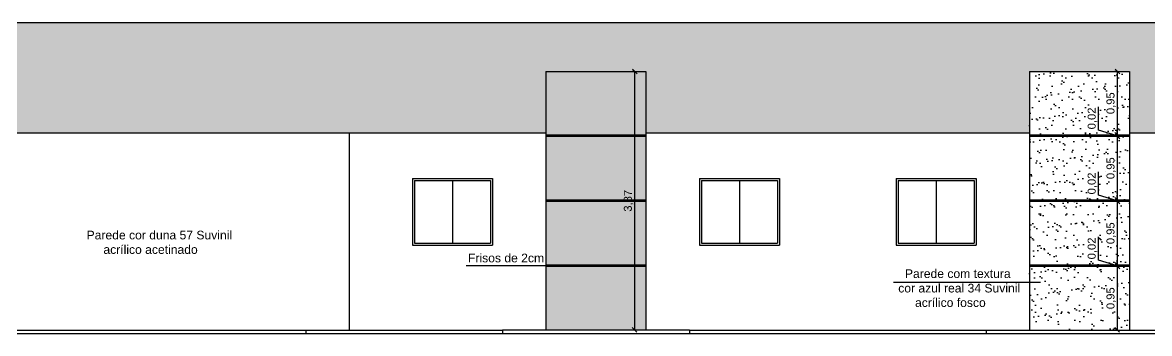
# Model space of a CAD drawing. Header units: millimetres. Extents: x 562 to 1062, y -27 to 300.
# Drawn here: x 825.03 to 841.92, y 295.84 to 300.49 of the extents above; entities that cross this region are included whole.
import ezdxf

# ---------------------------------------------------------------- set-up
doc = ezdxf.new("R2010")
doc.units = ezdxf.units.MM
doc.header["$LTSCALE"] = 0.04
doc.linetypes.add('ACAD_ISO03W100', pattern=[30, 12, -18])
for name, color, linetype in [('02', 2, 'Continuous'), ('03', 3, 'Continuous'), ('05', 5, 'Continuous'), ('2', 2, 'Continuous'), ('BAN', 11, 'Continuous'), ('CALCADA', 4, 'Continuous'), ('TRACEJADO', 7, 'ACAD_ISO03W100')]:
    doc.layers.add(name, color=color, linetype=linetype)
doc.styles.get("Standard").update_dxf_attribs({"font": 'arial.ttf'})
doc.dimstyles.new('ISO-25', dxfattribs={"dimscale": 0.03, "dimtxt": 4, "dimasz": 2.5, "dimexe": 1.25, "dimexo": 0.625, "dimtad": 1, "dimtxsty": 'Standard', "dimblk": 'OBLIQUE', "dimcen": 2.5, "dimadec": 3, "dimazin": 0, "dimtfac": 1, "dimtmove": 0, "dimatfit": 3, "dimldrblk": 'OBLIQUE', "dimfxl": 1, "dimarcsym": 0})
pattern_1 = [(37.5, (-207.69928, 68.35897), (-0.008000156, 0.24470662), [0, -0.19304, 0, -0.2159, 0, -0.206375]), (7.5, (-207.69928, 68.35897), (0.22476164, 0.35841255), [0, -0.10414, 0, -0.17399, 0, -0.066675]), (327.5, (-207.85549, 68.35897), (0.395496185, 0.000718592), [0, -0.0635, 0, -0.2286, 0, -0.29845]), (317.5, (-207.8555, 68.35897), (0.38177823, 0.11146466), [0, -0.03175, 0, -0.14986, 0, -0.17145])]

# ---------------------------------------------------------------- blocks, each defined once
blk = doc.blocks.new('_Oblique')
at = {"layer": 'TRACEJADO', "color": 0, "lineweight": -2}
blk.add_line((-0.5, -0.5), (0.5, 0.5), dxfattribs=at)
blk = doc.blocks.new('*D487')
at = {"layer": 'BAN', "color": 0}
for p, q in [((834.184, 299.756), (834.166, 299.756)), ((834.203, 299.756), (834.203, 295.886)), ((834.184, 295.886), (834.166, 295.886))]:
    blk.add_line(p, q, dxfattribs=at)
at = {"layer": 'Defpoints', "color": 0}
for p in [(834.203, 299.756), (834.203, 295.886), (834.203, 295.886)]:
    blk.add_point(p, dxfattribs=at)
at = {"layer": 'BAN', "color": 0, "xscale": 0.075, "yscale": 0.075, "zscale": 0.075}
for p, rotation in [((834.203, 299.756), 90), ((834.203, 295.886), 270)]:
    blk.add_blockref('_Oblique', p, dxfattribs=dict(at, rotation=rotation))
at = {"layer": 'BAN', "color": 0, "insert": (834.112, 297.821), "char_height": 0.12, "attachment_point": 5, "rotation": 90}
blk.add_mtext('3,87', dxfattribs=at)
blk = doc.blocks.new('*D488')
at = {"layer": 'BAN', "color": 0}
for p, q in [((841.419, 298.784), (841.401, 298.784)), ((841.438, 298.784), (841.438, 297.831)), ((841.419, 297.831), (841.401, 297.831))]:
    blk.add_line(p, q, dxfattribs=at)
at = {"layer": 'Defpoints', "color": 0}
for p in [(841.438, 298.784), (841.438, 297.831), (841.438, 297.831)]:
    blk.add_point(p, dxfattribs=at)
at = {"layer": 'BAN', "color": 0, "xscale": 0.075, "yscale": 0.075, "zscale": 0.075}
for p, rotation in [((841.438, 298.784), 90), ((841.438, 297.831), 270)]:
    blk.add_blockref('_Oblique', p, dxfattribs=dict(at, rotation=rotation))
at = {"layer": 'BAN', "color": 0, "insert": (841.347, 298.308), "char_height": 0.12, "attachment_point": 5, "rotation": 90}
blk.add_mtext('0,95', dxfattribs=at)
blk = doc.blocks.new('*D489')
at = {"layer": 'BAN', "color": 0}
for p, q in [((841.156, 297.906), (841.156, 298.254)), ((841.438, 297.821), (841.156, 297.906)), ((841.419, 297.831), (841.401, 297.831)), ((841.438, 297.831), (841.438, 297.906)), ((841.438, 297.831), (841.438, 297.811)), ((841.438, 297.831), (841.438, 297.811)), ((841.419, 297.811), (841.401, 297.811)), ((841.438, 297.811), (841.438, 297.736))]:
    blk.add_line(p, q, dxfattribs=at)
at = {"layer": 'Defpoints', "color": 0}
for p in [(841.438, 297.831), (841.438, 297.811), (841.438, 297.811)]:
    blk.add_point(p, dxfattribs=at)
at = {"layer": 'BAN', "color": 0, "xscale": 0.075, "yscale": 0.075, "zscale": 0.075}
for p, rotation in [((841.438, 297.831), 270), ((841.438, 297.811), 90)]:
    blk.add_blockref('_Oblique', p, dxfattribs=dict(at, rotation=rotation))
at = {"layer": 'BAN', "color": 0, "insert": (841.065, 298.08), "char_height": 0.12, "attachment_point": 5, "rotation": 90}
blk.add_mtext('0,02', dxfattribs=at)
blk = doc.blocks.new('*D490')
at = {"layer": 'BAN', "color": 0}
for p, q in [((841.419, 297.811), (841.401, 297.811)), ((841.438, 297.811), (841.438, 296.859)), ((841.419, 296.859), (841.401, 296.859))]:
    blk.add_line(p, q, dxfattribs=at)
at = {"layer": 'Defpoints', "color": 0}
for p in [(841.438, 297.811), (841.438, 296.859), (841.438, 296.859)]:
    blk.add_point(p, dxfattribs=at)
at = {"layer": 'BAN', "color": 0, "xscale": 0.075, "yscale": 0.075, "zscale": 0.075}
for p, rotation in [((841.438, 297.811), 90), ((841.438, 296.859), 270)]:
    blk.add_blockref('_Oblique', p, dxfattribs=dict(at, rotation=rotation))
at = {"layer": 'BAN', "color": 0, "insert": (841.347, 297.335), "char_height": 0.12, "attachment_point": 5, "rotation": 90}
blk.add_mtext('0,95', dxfattribs=at)
blk = doc.blocks.new('*D491')
at = {"layer": 'BAN', "color": 0}
for p, q in [((841.156, 296.934), (841.156, 297.282)), ((841.438, 296.849), (841.156, 296.934)), ((841.419, 296.859), (841.401, 296.859)), ((841.419, 296.839), (841.401, 296.839)), ((841.438, 296.859), (841.438, 296.934)), ((841.438, 296.859), (841.438, 296.839)), ((841.438, 296.859), (841.438, 296.839)), ((841.438, 296.839), (841.438, 296.764))]:
    blk.add_line(p, q, dxfattribs=at)
at = {"layer": 'Defpoints', "color": 0}
for p in [(841.438, 296.859), (841.438, 296.839), (841.438, 296.839)]:
    blk.add_point(p, dxfattribs=at)
at = {"layer": 'BAN', "color": 0, "xscale": 0.075, "yscale": 0.075, "zscale": 0.075}
for p, rotation in [((841.438, 296.859), 270), ((841.438, 296.839), 90)]:
    blk.add_blockref('_Oblique', p, dxfattribs=dict(at, rotation=rotation))
at = {"layer": 'BAN', "color": 0, "insert": (841.065, 297.108), "char_height": 0.12, "attachment_point": 5, "rotation": 90}
blk.add_mtext('0,02', dxfattribs=at)
blk = doc.blocks.new('*D492')
at = {"layer": 'BAN', "color": 0}
for p, q in [((841.419, 296.839), (841.401, 296.839)), ((841.438, 296.839), (841.438, 295.886)), ((841.419, 295.886), (841.401, 295.886))]:
    blk.add_line(p, q, dxfattribs=at)
at = {"layer": 'Defpoints', "color": 0}
for p in [(841.438, 296.839), (841.438, 295.886), (841.438, 295.886)]:
    blk.add_point(p, dxfattribs=at)
at = {"layer": 'BAN', "color": 0, "xscale": 0.075, "yscale": 0.075, "zscale": 0.075}
for p, rotation in [((841.438, 296.839), 90), ((841.438, 295.886), 270)]:
    blk.add_blockref('_Oblique', p, dxfattribs=dict(at, rotation=rotation))
at = {"layer": 'BAN', "color": 0, "insert": (841.347, 296.363), "char_height": 0.12, "attachment_point": 5, "rotation": 90}
blk.add_mtext('0,95', dxfattribs=at)
blk = doc.blocks.new('*D493')
at = {"layer": 'BAN', "color": 0, "lineweight": -2}
for p, q in [((841.419, 299.756), (841.401, 299.756)), ((841.438, 299.756), (841.438, 298.804)), ((841.419, 298.804), (841.401, 298.804))]:
    blk.add_line(p, q, dxfattribs=at)
at = {"layer": 'Defpoints', "color": 0}
for p in [(841.438, 299.756), (841.438, 298.804), (841.438, 298.804)]:
    blk.add_point(p, dxfattribs=at)
at = {"layer": 'BAN', "color": 0, "lineweight": -2, "xscale": 0.075, "yscale": 0.075, "zscale": 0.075}
for p, rotation in [((841.438, 299.756), 90), ((841.438, 298.804), 270)]:
    blk.add_blockref('_Oblique', p, dxfattribs=dict(at, rotation=rotation))
at = {"layer": 'BAN', "color": 0, "insert": (841.347, 299.28), "char_height": 0.12, "attachment_point": 5, "rotation": 90}
blk.add_mtext('0,95', dxfattribs=at)
blk = doc.blocks.new('*D494')
at = {"layer": 'BAN', "color": 0}
for p, q in [((841.156, 298.879), (841.156, 299.227)), ((841.438, 298.794), (841.156, 298.879)), ((841.438, 298.804), (841.438, 298.879)), ((841.419, 298.804), (841.401, 298.804)), ((841.419, 298.784), (841.401, 298.784)), ((841.438, 298.804), (841.438, 298.784)), ((841.438, 298.804), (841.438, 298.784)), ((841.438, 298.784), (841.438, 298.709))]:
    blk.add_line(p, q, dxfattribs=at)
at = {"layer": 'Defpoints', "color": 0}
for p in [(841.438, 298.804), (841.438, 298.784), (841.438, 298.784)]:
    blk.add_point(p, dxfattribs=at)
at = {"layer": 'BAN', "color": 0, "xscale": 0.075, "yscale": 0.075, "zscale": 0.075}
for p, rotation in [((841.438, 298.804), 270), ((841.438, 298.784), 90)]:
    blk.add_blockref('_Oblique', p, dxfattribs=dict(at, rotation=rotation))
at = {"layer": 'BAN', "color": 0, "insert": (841.065, 299.053), "char_height": 0.12, "attachment_point": 5, "rotation": 90}
blk.add_mtext('0,02', dxfattribs=at)

msp = doc.modelspace()

# ---------------------------------------------------------------- hatches: boundary and pattern name
at = {"layer": '03'}
h = msp.add_hatch(dxfattribs=at)
h.set_pattern_fill('TELHA2', color=256, scale=0.3, style=0)
h.set_pattern_definition([(125.2176, (-207.423276, 68.388973), (2.10000034906, -2.99999974996), [0.0624261, -6.1801698]), (160.71, (-207.459276, 68.439973), (5.10000155527, -1.7999959482), [0.0635688, -6.2933172]), (199.29, (-207.519276, 68.460973), (-5.10000155527, -1.7999959482), [0.0635688, -6.2933172]), (234.7824, (-207.579276, 68.439973), (-2.10000034906, -2.99999974996), [0.0624261, -6.1801698]), (270, (-207.61528, 68.38897), (0.3, -0.3), [0.03, -0.27]), (90, (-207.42328, 68.35897), (-0.3, 0.3), [0.03, -0.27]), (0, (-207.42328, 68.38297), (0.3, 0.3), [0.024, -0.276]), (0, (-207.42328, 68.35897), (0.3, 0.3), [0.024, -0.276]), (125.5377, (-207.399276, 68.397973), (-0.9000004721, 1.1999994744), [0.077421, -2.5032768]), (162.2553, (-207.444276, 68.460973), (-6.59999886937, 2.10000322881), [0.0787464, -7.7958963]), (197.7447, (-207.519276, 68.484973), (6.59999886937, 2.10000322881), [0.0787464, -7.7958963]), (234.4623, (-207.594276, 68.460973), (0.9000004721, 1.1999994744), [0.077421, -2.5032768]), (270, (-207.63928, 68.39797), (0.3, -0.3), [0.015, -0.285]), (90, (-207.39928, 68.38297), (-0.3, 0.3), [0.015, -0.285]), (0, (-207.69928, 68.38297), (0.3, 0.3), [0.06, -0.24]), (0, (-207.69928, 68.35897), (0.3, 0.3), [0.084, -0.216]), (84.8056, (-207.639276, 68.394973), (-0.2999985674, -3.000000201), [0.2650887, -3.0485196]), (95.1944, (-207.399276, 68.394973), (-0.2999985674, 3.000000201), [0.2650887, -3.0485196])])
h.paths.add_polyline_path([(840.123, 298.836), (840.123, 299.756), (841.623, 299.756), (841.623, 298.836), (847.373, 298.836), (847.373, 299.756), (848.873, 299.756), (848.873, 298.836), (852.623, 298.836), (852.623, 300.486), (821.873, 300.486), (821.873, 298.836), (832.873, 298.836), (832.873, 299.756), (834.373, 299.756), (834.373, 298.836)])
h = msp.add_hatch(dxfattribs=at)
h.set_pattern_fill('AR-SAND', color=256, scale=0.005, style=0)
h.set_pattern_definition(pattern_1)
h.paths.add_polyline_path([(834.373, 298.804), (834.373, 299.756), (832.873, 299.756), (832.873, 298.804)])
h.paths.add_polyline_path([(832.873, 298.784), (832.873, 297.831), (834.373, 297.831), (834.373, 298.784)])
h.paths.add_polyline_path([(832.873, 297.811), (832.873, 296.859), (834.373, 296.859), (834.373, 297.811)])
h.paths.add_polyline_path([(832.873, 296.839), (832.873, 295.886), (834.373, 295.886), (834.373, 296.839)])
h.paths.add_polyline_path([(848.873, 298.804), (848.873, 299.756), (847.373, 299.756), (847.373, 298.804)])
h.paths.add_polyline_path([(848.873, 297.831), (848.873, 298.784), (847.373, 298.784), (847.373, 297.831)])
h.paths.add_polyline_path([(848.873, 296.859), (848.873, 297.811), (847.373, 297.811), (847.373, 296.859)])
h.paths.add_polyline_path([(847.373, 296.839), (847.373, 295.886), (848.873, 295.886), (848.873, 296.839)])
h.paths.add_polyline_path([(834.01, 297.636), (834.01, 298.007), (834.214, 298.007), (834.214, 297.636)], flags=9)
h = msp.add_hatch(dxfattribs=at)
h.set_pattern_fill('AR-SAND', color=256, scale=0.005, style=0)
h.set_pattern_definition(pattern_1)
h.paths.add_polyline_path([(840.123, 298.804), (841.623, 298.804), (841.623, 299.756), (840.123, 299.756)])
h.paths.add_polyline_path([(840.123, 297.831), (841.623, 297.831), (841.623, 298.784), (840.123, 298.784)])
h.paths.add_polyline_path([(840.123, 296.859), (841.623, 296.859), (841.623, 297.811), (840.123, 297.811)])
h.paths.add_polyline_path([(840.123, 296.839), (840.123, 295.886), (841.623, 295.886), (841.623, 296.839)])
h.paths.add_polyline_path([(841.245, 299.094), (841.245, 299.467), (841.449, 299.467), (841.449, 299.094)], flags=24)
h.paths.add_polyline_path([(840.963, 298.867), (840.963, 299.238), (841.167, 299.238), (841.167, 298.867)], flags=24)
h.paths.add_polyline_path([(841.245, 298.121), (841.245, 298.494), (841.449, 298.494), (841.449, 298.121)], flags=24)
h.paths.add_polyline_path([(840.963, 297.895), (840.963, 298.265), (841.167, 298.265), (841.167, 297.895)], flags=24)
h.paths.add_polyline_path([(841.245, 297.149), (841.245, 297.522), (841.449, 297.522), (841.449, 297.149)], flags=24)
h.paths.add_polyline_path([(840.963, 296.922), (840.963, 297.293), (841.167, 297.293), (841.167, 296.922)], flags=24)
h.paths.add_polyline_path([(841.245, 296.176), (841.245, 296.549), (841.449, 296.549), (841.449, 296.176)], flags=24)

# ---------------------------------------------------------------- linework, layer by layer
at = {"layer": '02'}
for p, q in [((832.925, 296.848), (831.678, 296.848)), ((838.085, 296.604), (840.285, 296.604))]:
    msp.add_line(p, q, dxfattribs=at)
at = {"layer": '03'}
for p, q in [((821.873, 300.486), (852.623, 300.486)), ((821.873, 298.836), (832.873, 298.836)), ((829.923, 298.836), (829.923, 295.886)), ((834.373, 298.836), (840.123, 298.836)), ((841.623, 298.836), (847.373, 298.836)), ((834.373, 298.804), (832.873, 298.804)), ((834.373, 298.784), (832.873, 298.784)), ((830.873, 298.156), (830.873, 297.156)), ((830.873, 298.156), (832.073, 298.156)), ((832.073, 298.156), (832.073, 297.156)), ((835.173, 298.156), (835.173, 297.156)), ((835.173, 298.156), (836.373, 298.156)), ((836.373, 298.156), (836.373, 297.156)), ((838.123, 298.156), (838.123, 297.156)), ((838.123, 298.156), (839.323, 298.156)), ((839.323, 298.156), (839.323, 297.156)), ((830.903, 298.126), (830.903, 297.186)), ((830.903, 298.126), (832.043, 298.126)), ((831.473, 298.126), (831.473, 297.186)), ((832.043, 298.126), (832.043, 297.186)), ((835.203, 298.126), (836.343, 298.126)), ((835.203, 298.126), (835.203, 297.186)), ((835.773, 298.126), (835.773, 297.186)), ((836.343, 298.126), (836.343, 297.186)), ((838.153, 298.126), (839.293, 298.126)), ((838.153, 298.126), (838.153, 297.186)), ((838.723, 298.126), (838.723, 297.186)), ((839.293, 298.126), (839.293, 297.186)), ((834.373, 297.831), (832.873, 297.831)), ((834.373, 297.811), (832.873, 297.811)), ((830.873, 297.156), (832.073, 297.156)), ((830.903, 297.186), (832.043, 297.186)), ((835.173, 297.156), (836.373, 297.156)), ((835.203, 297.186), (836.343, 297.186)), ((838.123, 297.156), (839.323, 297.156)), ((838.153, 297.186), (839.293, 297.186)), ((834.373, 296.859), (832.873, 296.859)), ((834.373, 296.839), (832.873, 296.839)), ((822.023, 295.886), (832.223, 295.886)), ((829.273, 295.886), (829.273, 295.836)), ((832.223, 295.886), (832.223, 295.836)), ((835.023, 295.886), (839.473, 295.886))]:
    msp.add_line(p, q, dxfattribs=at)
at = {"layer": '05'}
msp.add_line((797.667, 295.836), (854.514, 295.836), dxfattribs=at)
at = {"layer": '2'}
for p, q in [((841.623, 298.804), (840.123, 298.804)), ((841.623, 298.784), (840.123, 298.784)), ((841.623, 297.831), (840.123, 297.831)), ((841.623, 297.811), (840.123, 297.811)), ((841.623, 296.859), (840.123, 296.859)), ((841.623, 296.839), (840.123, 296.839))]:
    msp.add_line(p, q, dxfattribs=at)
at = {"layer": 'CALCADA'}
for p, q in [((832.873, 299.756), (832.873, 295.886)), ((832.873, 299.756), (834.373, 299.756)), ((834.373, 299.756), (834.373, 295.886)), ((840.123, 299.756), (840.123, 295.886)), ((840.123, 299.756), (841.623, 299.756)), ((841.623, 299.756), (841.623, 295.886)), ((835.023, 295.886), (832.223, 295.886)), ((835.023, 295.886), (835.023, 295.836)), ((839.473, 295.886), (842.273, 295.886)), ((839.473, 295.886), (839.473, 295.836))]:
    msp.add_line(p, q, dxfattribs=at)

# ---------------------------------------------------------------- texts
at = {"layer": '03', "char_height": 0.13, "attachment_point": 1}
for s, insert in [('Parede cor duna 57 Suvinil\\P     acrílico acetinado', (825.988, 297.373)), ('Frisos de 2cm', (831.705, 297.03)), ('  Parede com textura\\Pcor azul real 34 Suvinil\\P     acrílico fosco', (838.154, 296.796))]:
    msp.add_mtext(s, dxfattribs=dict(at, insert=insert))

# ---------------------------------------------------------------- dimensions: what is measured, and where the dimension line sits
at = {"layer": 'BAN'}
for base, p1, p2, picture, middle in [((834.203, 295.886), (834.203, 299.756), (834.203, 295.886), '*D487', (834.112, 297.821)), ((841.438, 298.784), (841.438, 298.804), (841.438, 298.784), '*D494', (841.065, 298.897)), ((841.438, 297.831), (841.438, 298.784), (841.438, 297.831), '*D488', (841.347, 298.308)), ((841.438, 297.811), (841.438, 297.831), (841.438, 297.811), '*D489', (841.065, 297.925)), ((841.438, 296.859), (841.438, 297.811), (841.438, 296.859), '*D490', (841.347, 297.335)), ((841.438, 296.839), (841.438, 296.859), (841.438, 296.839), '*D491', (841.065, 296.952)), ((841.438, 295.886), (841.438, 296.839), (841.438, 295.886), '*D492', (841.347, 296.363))]:
    dim = msp.add_linear_dim(base=base, p1=p1, p2=p2, angle=90, dimstyle='ISO-25', override={"dimtmove": 1}, dxfattribs=at)
    dim.commit()
    dim.dimension.update_dxf_attribs({"geometry": picture, "text_midpoint": middle})
dim = msp.add_linear_dim(base=(841.438, 298.804), p1=(841.438, 299.756), p2=(841.438, 298.804), angle=90, dimstyle='ISO-25', dxfattribs=at)
dim.commit()
dim.dimension.update_dxf_attribs({"geometry": '*D493', "text_midpoint": (841.347, 299.28)})

doc.saveas('drawing.dxf')
